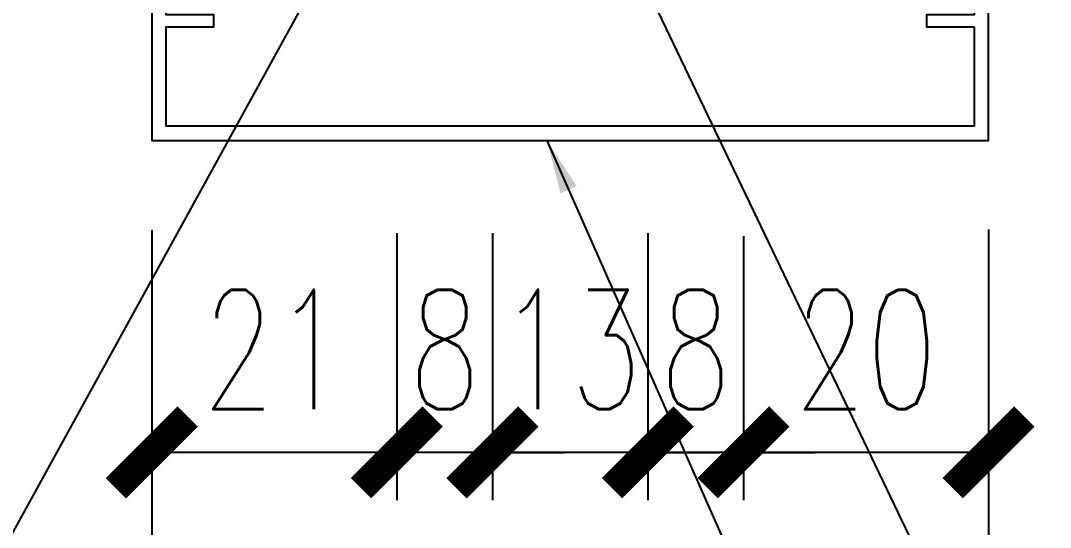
# Model space of a CAD drawing. Extents: x -160106 to 966792, y -663931 to 1550022.
# Drawn here: x -51452.1 to -51366, y -86106.3 to -86063.9 of the extents above; entities that cross this region are included whole.
import ezdxf

# ---------------------------------------------------------------- set-up
doc = ezdxf.new("R2010")
doc.units = 0
for name, color, linetype in [('!ZN1-标注-173', 173, 'Continuous'), ('!ZN5-铝材断面-6', 6, 'Continuous'), ('DIM', 173, 'Continuous')]:
    doc.layers.add(name, color=color, linetype=linetype)
doc.styles.add('DHTEXT-1', font='ROMANS.shx', dxfattribs={"width": 0.7, "bigfont": 'CHINESE.shx'})
doc.styles.add('ZNDimTStyle', font='ROMANS.shx', dxfattribs={"width": 0.7, "bigfont": 'CHINESE.shx'})
doc.dimstyles.new('ZN4', dxfattribs={"dimscale": 4, "dimtxt": 2.5, "dimasz": 1.5, "dimexe": 1, "dimexo": 2, "dimgap": 0.9, "dimtad": 1, "dimdec": 0, "dimdsep": 46, "dimtxsty": 'DHTEXT-1', "dimblk": 'ARCHTICK', "dimcen": 2.5, "dimclrd": 173, "dimclre": 173, "dimclrt": 7, "dimazin": 2, "dimtfac": 1, "dimtix": 1, "dimtmove": 2, "dimatfit": 3, "dimfxl": 0, "dimarcsym": 0})
doc.dimstyles.new('ZN机械-3', dxfattribs={"dimscale": 3, "dimtxt": 2.5, "dimasz": 1.5, "dimexe": 1, "dimexo": 2, "dimgap": 0.9, "dimtad": 1, "dimdec": 0, "dimzin": 0, "dimdsep": 46, "dimtxsty": 'ZNDimTStyle', "dimcen": 2.5, "dimdle": 1, "dimclrd": 173, "dimclre": 173, "dimclrt": 7, "dimazin": 2, "dimtfac": 1, "dimtdec": 4, "dimtix": 1, "dimtmove": 2, "dimatfit": 3, "dimfxl": 0, "dimfrac": 2, "dimtolj": 1, "dimtzin": 0, "dimarcsym": 0})

# ---------------------------------------------------------------- blocks, each defined once
blk = doc.blocks.new('20250822101408', base_point=(-89575.736, -87283.221))
at = {"layer": '!ZN5-铝材断面-6', "elevation": 0}
blk.add_lwpolyline([(-89609.508, -87366.123), (-89609.508, -87374.423), (-89541.908, -87374.423), (-89541.908, -87366.123), (-89545.908, -87366.123), (-89545.908, -87365.123), (-89541.908, -87365.123), (-89541.908, -87362.123), (-89543.22, -87360.373, -0.28644), (-89543.266, -87359.845), (-89542.208, -87357.774), (-89541.708, -87353.623), (-89540.708, -87353.623), (-89540.708, -87375.623), (-89610.708, -87375.623), (-89610.708, -87353.623), (-89609.708, -87353.623), (-89609.208, -87357.774), (-89608.15, -87359.845, -0.28644), (-89608.195, -87360.373), (-89609.508, -87362.123), (-89609.508, -87365.123), (-89605.508, -87365.123), (-89605.508, -87366.123)], format="xyb", close=True, dxfattribs=at)
blk = doc.blocks.new('_ArchTick')
at = {"color": 0, "linetype": 'ByBlock', "const_width": 0.4}
blk.add_lwpolyline([(-0.5, -0.5), (0.5, 0.5)], dxfattribs=at)
blk = doc.blocks.new('*D1594')
at = {"layer": 'Defpoints', "color": 0, "ltscale": 40, "transparency": 16777216}
for p in [(-51441.136, -86073.432), (-51371.136, -86073.432), (-51441.136, -86123.778)]:
    blk.add_point(p, dxfattribs=at)
at = {"layer": 'DIM', "color": 173, "linetype": 'ByBlock', "lineweight": -2, "ltscale": 40, "transparency": 16777216}
for p, q in [((-51441.136, -86081.432), (-51441.136, -86127.778)), ((-51371.136, -86081.432), (-51371.136, -86127.778)), ((-51371.136, -86123.778), (-51441.136, -86123.778))]:
    blk.add_line(p, q, dxfattribs=at)
at = {"layer": 'DIM', "color": 173, "lineweight": -2, "ltscale": 40, "transparency": 16777216, "xscale": 6, "yscale": 6, "zscale": 6, "rotation": 180}
blk.add_blockref('_ArchTick', (-51441.136, -86123.778), dxfattribs=at)
at = {"layer": 'DIM', "color": 173, "lineweight": -2, "ltscale": 40, "transparency": 16777216, "xscale": 6, "yscale": 6, "zscale": 6}
blk.add_blockref('_ArchTick', (-51371.136, -86123.778), dxfattribs=at)
at = {"layer": 'DIM', "color": 7, "ltscale": 40, "transparency": 16777216, "insert": (-51406.136, -86115.178), "char_height": 10, "attachment_point": 5, "style": 'DHTEXT-1'}
blk.add_mtext('70', dxfattribs=at)
blk = doc.blocks.new('*D1595')
at = {"layer": 'Defpoints', "color": 0, "ltscale": 40, "transparency": 16777216}
for p in [(-51441.136, -86073.682), (-51420.636, -86073.682), (-51441.136, -86100.007)]:
    blk.add_point(p, dxfattribs=at)
at = {"layer": 'DIM', "color": 173, "linetype": 'ByBlock', "lineweight": -2, "ltscale": 40, "transparency": 16777216}
for p, q in [((-51441.136, -86081.682), (-51441.136, -86104.007)), ((-51420.636, -86081.682), (-51420.636, -86104.007)), ((-51420.636, -86100.007), (-51441.136, -86100.007))]:
    blk.add_line(p, q, dxfattribs=at)
at = {"layer": 'DIM', "color": 173, "lineweight": -2, "ltscale": 40, "transparency": 16777216, "xscale": 6, "yscale": 6, "zscale": 6, "rotation": 180}
blk.add_blockref('_ArchTick', (-51441.136, -86100.007), dxfattribs=at)
at = {"layer": 'DIM', "color": 173, "lineweight": -2, "ltscale": 40, "transparency": 16777216, "xscale": 6, "yscale": 6, "zscale": 6}
blk.add_blockref('_ArchTick', (-51420.636, -86100.007), dxfattribs=at)
at = {"layer": 'DIM', "color": 7, "ltscale": 40, "transparency": 16777216, "insert": (-51430.886, -86091.407), "char_height": 10, "attachment_point": 5, "style": 'DHTEXT-1'}
blk.add_mtext('21', dxfattribs=at)
blk = doc.blocks.new('*D1596')
at = {"layer": 'Defpoints', "color": 0, "ltscale": 40, "transparency": 16777216}
for p in [(-51420.636, -86073.682), (-51412.636, -86073.682), (-51420.636, -86100.007)]:
    blk.add_point(p, dxfattribs=at)
at = {"layer": 'DIM', "color": 173, "linetype": 'ByBlock', "lineweight": -2, "ltscale": 40, "transparency": 16777216}
for p, q in [((-51420.636, -86081.682), (-51420.636, -86104.007)), ((-51412.636, -86081.682), (-51412.636, -86104.007)), ((-51420.636, -86100.007), (-51426.636, -86100.007)), ((-51412.636, -86100.007), (-51420.636, -86100.007)), ((-51412.636, -86100.007), (-51406.636, -86100.007))]:
    blk.add_line(p, q, dxfattribs=at)
at = {"layer": 'DIM', "color": 173, "lineweight": -2, "ltscale": 40, "transparency": 16777216, "xscale": 6, "yscale": 6, "zscale": 6}
blk.add_blockref('_ArchTick', (-51420.636, -86100.007), dxfattribs=at)
at = {"layer": 'DIM', "color": 173, "lineweight": -2, "ltscale": 40, "transparency": 16777216, "xscale": 6, "yscale": 6, "zscale": 6, "rotation": 180}
blk.add_blockref('_ArchTick', (-51412.636, -86100.007), dxfattribs=at)
at = {"layer": 'DIM', "color": 7, "ltscale": 40, "transparency": 16777216, "insert": (-51416.636, -86091.407), "char_height": 10, "attachment_point": 5, "style": 'DHTEXT-1'}
blk.add_mtext('8', dxfattribs=at)
blk = doc.blocks.new('*D1597')
at = {"layer": 'Defpoints', "color": 0, "ltscale": 40, "transparency": 16777216}
for p in [(-51412.636, -86073.682), (-51399.636, -86073.682), (-51412.636, -86100.007)]:
    blk.add_point(p, dxfattribs=at)
at = {"layer": 'DIM', "color": 173, "linetype": 'ByBlock', "lineweight": -2, "ltscale": 40, "transparency": 16777216}
for p, q in [((-51412.636, -86081.682), (-51412.636, -86104.007)), ((-51399.636, -86081.682), (-51399.636, -86104.007)), ((-51412.636, -86100.007), (-51418.636, -86100.007)), ((-51399.636, -86100.007), (-51412.636, -86100.007)), ((-51399.636, -86100.007), (-51393.636, -86100.007))]:
    blk.add_line(p, q, dxfattribs=at)
at = {"layer": 'DIM', "color": 173, "lineweight": -2, "ltscale": 40, "transparency": 16777216, "xscale": 6, "yscale": 6, "zscale": 6}
blk.add_blockref('_ArchTick', (-51412.636, -86100.007), dxfattribs=at)
at = {"layer": 'DIM', "color": 173, "lineweight": -2, "ltscale": 40, "transparency": 16777216, "xscale": 6, "yscale": 6, "zscale": 6, "rotation": 180}
blk.add_blockref('_ArchTick', (-51399.636, -86100.007), dxfattribs=at)
at = {"layer": 'DIM', "color": 7, "ltscale": 40, "transparency": 16777216, "insert": (-51406.136, -86091.407), "char_height": 10, "attachment_point": 5, "style": 'DHTEXT-1'}
blk.add_mtext('13', dxfattribs=at)
blk = doc.blocks.new('*D1598')
at = {"layer": 'Defpoints', "color": 0, "ltscale": 40, "transparency": 16777216}
for p in [(-51399.636, -86073.682), (-51391.636, -86073.932), (-51399.636, -86100.007)]:
    blk.add_point(p, dxfattribs=at)
at = {"layer": 'DIM', "color": 173, "linetype": 'ByBlock', "lineweight": -2, "ltscale": 40, "transparency": 16777216}
for p, q in [((-51399.636, -86081.682), (-51399.636, -86104.007)), ((-51391.636, -86081.932), (-51391.636, -86104.007)), ((-51399.636, -86100.007), (-51405.636, -86100.007)), ((-51391.636, -86100.007), (-51399.636, -86100.007)), ((-51391.636, -86100.007), (-51385.636, -86100.007))]:
    blk.add_line(p, q, dxfattribs=at)
at = {"layer": 'DIM', "color": 173, "lineweight": -2, "ltscale": 40, "transparency": 16777216, "xscale": 6, "yscale": 6, "zscale": 6}
blk.add_blockref('_ArchTick', (-51399.636, -86100.007), dxfattribs=at)
at = {"layer": 'DIM', "color": 173, "lineweight": -2, "ltscale": 40, "transparency": 16777216, "xscale": 6, "yscale": 6, "zscale": 6, "rotation": 180}
blk.add_blockref('_ArchTick', (-51391.636, -86100.007), dxfattribs=at)
at = {"layer": 'DIM', "color": 7, "ltscale": 40, "transparency": 16777216, "insert": (-51395.636, -86091.407), "char_height": 10, "attachment_point": 5, "style": 'DHTEXT-1'}
blk.add_mtext('8', dxfattribs=at)
blk = doc.blocks.new('*D1599')
at = {"layer": 'Defpoints', "color": 0, "ltscale": 40, "transparency": 16777216}
for p in [(-51371.136, -86073.362), (-51391.636, -86073.932), (-51391.636, -86100.007)]:
    blk.add_point(p, dxfattribs=at)
at = {"layer": 'DIM', "color": 173, "linetype": 'ByBlock', "lineweight": -2, "ltscale": 40, "transparency": 16777216}
for p, q in [((-51371.136, -86081.362), (-51371.136, -86104.007)), ((-51391.636, -86081.932), (-51391.636, -86104.007)), ((-51371.136, -86100.007), (-51391.636, -86100.007))]:
    blk.add_line(p, q, dxfattribs=at)
at = {"layer": 'DIM', "color": 173, "lineweight": -2, "ltscale": 40, "transparency": 16777216, "xscale": 6, "yscale": 6, "zscale": 6, "rotation": 180}
blk.add_blockref('_ArchTick', (-51391.636, -86100.007), dxfattribs=at)
at = {"layer": 'DIM', "color": 173, "lineweight": -2, "ltscale": 40, "transparency": 16777216, "xscale": 6, "yscale": 6, "zscale": 6}
blk.add_blockref('_ArchTick', (-51371.136, -86100.007), dxfattribs=at)
at = {"layer": 'DIM', "color": 7, "ltscale": 40, "transparency": 16777216, "insert": (-51381.386, -86091.407), "char_height": 10, "attachment_point": 5, "style": 'DHTEXT-1'}
blk.add_mtext('20', dxfattribs=at)

msp = doc.modelspace()

# ---------------------------------------------------------------- block references
at = {"layer": '!ZN5-铝材断面-6', "ltscale": 100, "xscale": -1}
msp.add_blockref('20250822101408', (-51406.108, -85981.53), dxfattribs=at)

# ---------------------------------------------------------------- dimensions: what is measured, and where the dimension line sits
at = {"layer": 'DIM', "ltscale": 40}
for base, p1, p2, picture, middle in [((-51441.136, -86123.778), (-51371.136, -86073.432), (-51441.136, -86073.432), '*D1594', (-51406.136, -86115.178)), ((-51441.136184, -86100.006683), (-51420.636182, -86073.68183), (-51441.136184, -86073.68183), '*D1595', (-51430.886183, -86091.406683)), ((-51420.636, -86100.007), (-51412.636, -86073.682), (-51420.636, -86073.682), '*D1596', (-51416.636, -86091.407)), ((-51412.636, -86100.007), (-51399.636, -86073.682), (-51412.636, -86073.682), '*D1597', (-51406.136, -86091.407)), ((-51399.636, -86100.007), (-51391.636, -86073.932), (-51399.636, -86073.682), '*D1598', (-51395.636, -86091.407)), ((-51391.6361845, -86100.0066828), (-51371.1361846, -86073.3623852), (-51391.6361845, -86073.9318296), '*D1599', (-51381.3861846, -86091.4066828))]:
    dim = msp.add_linear_dim(base=base, p1=p1, p2=p2, angle=180, dimstyle='ZN4', dxfattribs=at)
    dim.commit()
    dim.dimension.update_dxf_attribs({"geometry": picture, "text_midpoint": middle})

# ---------------------------------------------------------------- leaders
at = {"layer": '!ZN1-标注-173'}
for points in [[(-51439.608, -86032.076), (-51504.877, -86161.502), (-51550.292, -86161.502)], [(-51416.094, -86039.986), (-51504.877, -86201.502), (-51550.292, -86201.502)], [(-51401.675, -86057.15), (-51351.65, -86161.502), (-51300.498, -86161.502)], [(-51408.085, -86073.932), (-51351.65, -86201.502), (-51300.498, -86201.502)]]:
    msp.add_leader(points, dimstyle='ZN机械-3', dxfattribs=at)

doc.saveas('drawing.dxf')
